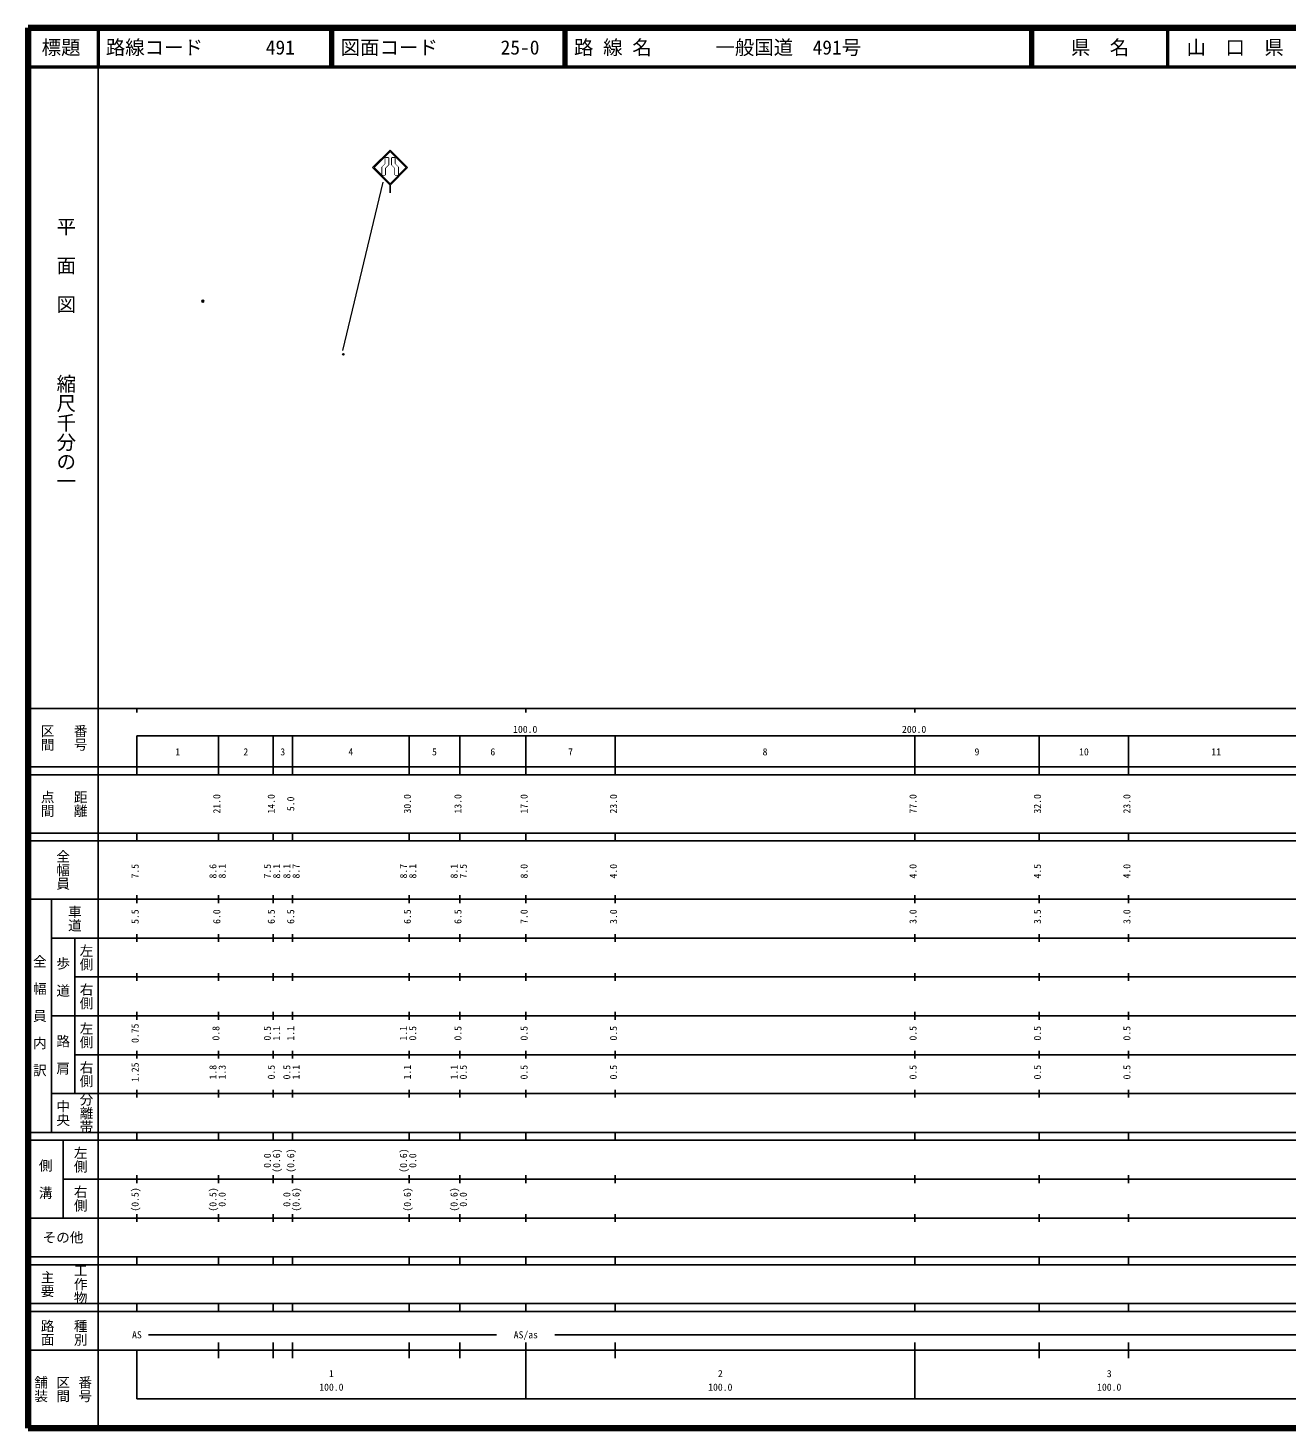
# Model space of a CAD drawing. Units: millimetres on the paper, with parts at other scales. Extents: x 40 to 680, y 20 to 380.
# Drawn here: x 40 to 363.7, y 20 to 380 of the extents above; entities that cross this region are included whole.
import ezdxf
from ezdxf.enums import TextEntityAlignment as Align

# ---------------------------------------------------------------- set-up
doc = ezdxf.new("R2010")
doc.units = ezdxf.units.MM
doc.header["$PDMODE"] = 32
doc.header["$PDSIZE"] = 0.5
for name, color, linetype, lineweight in [('M-BGD', 7, 'Continuous', 13), ('M-BGD-EXST', 7, 'Continuous', 25), ('M-BGD-HTXT', 7, 'Continuous', 13), ('M-BMK-SRVR', 7, 'Continuous', 25), ('M-TTL', 2, 'Continuous', 140), ('M-TTL-LINE', 7, 'Continuous', 50)]:
    doc.layers.add(name, color=color, linetype=linetype, lineweight=lineweight)
doc.layers.add('M-BMK', color=6, linetype='Continuous')
doc.layers.add('M-TTL-TXT', color=7, linetype='Continuous')
doc.styles.add('@ＭＳ ゴシック', font='')
doc.styles.add('ＭＳ ゴシック', font='')
doc.styles.get('@ＭＳ ゴシック').set_extended_font_data('@MS Gothic')
doc.styles.get('ＭＳ ゴシック').set_extended_font_data('MS Gothic')

msp = doc.modelspace()

# ---------------------------------------------------------------- linework, layer by layer
at = {"layer": 'M-BGD'}
msp.add_circle((121.079, 296.114), 0.2, dxfattribs=at)
at = {"layer": 'M-BGD-EXST'}
for p, q in [((128.609, 344.098), (133.109, 348.598)), ((128.963, 344.098), (133.109, 348.244)), ((131.9, 346.597), (131.9, 345.086)), ((131.9, 346.597), (132.65, 346.597)), ((132.65, 346.597), (132.65, 344.775)), ((137.61, 344.097), (133.109, 348.598)), ((137.256, 344.097), (133.109, 348.244)), ((133.567, 346.597), (133.567, 344.775)), ((133.567, 346.597), (134.317, 346.597)), ((134.317, 346.597), (134.317, 345.086)), ((128.609, 344.098), (133.109, 339.597)), ((128.963, 344.098), (133.109, 339.95)), ((131.067, 344.252), (131.9, 345.086)), ((131.067, 344.252), (131.067, 342.234)), ((131.067, 342.234), (131.817, 342.234)), ((131.817, 343.942), (132.65, 344.775)), ((131.817, 343.942), (131.817, 342.234)), ((133.109, 339.95), (137.256, 344.097)), ((133.11, 339.597), (137.61, 344.097)), ((134.4, 343.942), (133.567, 344.775)), ((135.15, 344.252), (134.317, 345.086)), ((134.4, 343.942), (134.4, 342.234)), ((134.4, 342.234), (135.15, 342.234)), ((135.15, 344.252), (135.15, 342.234)), ((133.109, 339.597), (133.109, 337.597))]:
    msp.add_line(p, q, dxfattribs=at)
at = {"layer": 'M-BGD-HTXT'}
msp.add_line((120.97, 297.061), (131.352, 340.342), dxfattribs=at)
at = {"layer": 'M-BMK'}
msp.add_point((84.966, 309.755), dxfattribs=at)
at = {"layer": 'M-BMK-SRVR'}
for p, q in [((58, 370), (58, 20)), ((40, 205), (579, 205)), ((68, 205), (68, 204)), ((168, 205), (168, 204)), ((268, 205), (268, 204)), ((68, 198), (579, 198)), ((68, 198), (68, 188)), ((89, 188), (89, 198)), ((103, 188), (103, 198)), ((108, 188), (108, 198)), ((138, 188), (138, 198)), ((151, 188), (151, 198)), ((168, 188), (168, 198)), ((191, 188), (191, 198)), ((268, 188), (268, 198)), ((300, 188), (300, 198)), ((323, 188), (323, 198)), ((40, 190), (579, 190)), ((40, 188), (579, 188)), ((40, 173), (579, 173)), ((68, 171), (68, 173)), ((89, 171), (89, 173)), ((103, 171), (103, 173)), ((108, 171), (108, 173)), ((138, 171), (138, 173)), ((151, 171), (151, 173)), ((168, 171), (168, 173)), ((191, 171), (191, 173)), ((268, 171), (268, 173)), ((300, 171), (300, 173)), ((323, 171), (323, 173)), ((40, 171), (579, 171)), ((40, 156), (579, 156)), ((46, 96), (46, 156)), ((68, 155), (68, 157)), ((89, 155), (89, 157)), ((103, 155), (103, 157)), ((108, 155), (108, 157)), ((138, 155), (138, 157)), ((151, 155), (151, 157)), ((168, 155), (168, 157)), ((191, 155), (191, 157)), ((268, 155), (268, 157)), ((300, 155), (300, 157)), ((323, 155), (323, 157)), ((46, 146), (579, 146)), ((52, 146), (52, 106)), ((68, 145), (68, 147)), ((89, 145), (89, 147)), ((103, 145), (103, 147)), ((108, 145), (108, 147)), ((138, 145), (138, 147)), ((151, 145), (151, 147)), ((168, 145), (168, 147)), ((191, 145), (191, 147)), ((268, 145), (268, 147)), ((300, 145), (300, 147)), ((323, 145), (323, 147)), ((68, 135), (68, 137)), ((89, 135), (89, 137)), ((103, 135), (103, 137)), ((108, 135), (108, 137)), ((138, 135), (138, 137)), ((151, 135), (151, 137)), ((168, 135), (168, 137)), ((191, 135), (191, 137)), ((268, 135), (268, 137)), ((300, 135), (300, 137)), ((323, 135), (323, 137)), ((52, 136), (579, 136)), ((46, 126), (579, 126)), ((68, 125), (68, 127)), ((89, 125), (89, 127)), ((103, 125), (103, 127)), ((108, 125), (108, 127)), ((138, 125), (138, 127)), ((151, 125), (151, 127)), ((168, 125), (168, 127)), ((191, 125), (191, 127)), ((268, 125), (268, 127)), ((300, 125), (300, 127)), ((323, 125), (323, 127)), ((52, 116), (579, 116)), ((68, 115), (68, 117)), ((89, 115), (89, 117)), ((103, 115), (103, 117)), ((108, 115), (108, 117)), ((138, 115), (138, 117)), ((151, 115), (151, 117)), ((168, 115), (168, 117)), ((191, 115), (191, 117)), ((268, 115), (268, 117)), ((300, 115), (300, 117)), ((323, 115), (323, 117)), ((46, 106), (579, 106)), ((68, 105), (68, 107)), ((89, 105), (89, 107)), ((103, 105), (103, 107)), ((108, 105), (108, 107)), ((138, 105), (138, 107)), ((151, 105), (151, 107)), ((168, 105), (168, 107)), ((191, 105), (191, 107)), ((268, 105), (268, 107)), ((300, 105), (300, 107)), ((323, 105), (323, 107)), ((40, 96), (579, 96)), ((40, 94), (579, 94)), ((49, 94), (49, 74)), ((68, 94), (68, 96)), ((89, 94), (89, 96)), ((103, 94), (103, 96)), ((108, 94), (108, 96)), ((138, 94), (138, 96)), ((151, 94), (151, 96)), ((168, 94), (168, 96)), ((191, 94), (191, 96)), ((268, 94), (268, 96)), ((300, 94), (300, 96)), ((323, 94), (323, 96)), ((49, 84), (579, 84)), ((68, 83), (68, 85)), ((89, 83), (89, 85)), ((103, 83), (103, 85)), ((108, 83), (108, 85)), ((138, 83), (138, 85)), ((151, 83), (151, 85)), ((168, 83), (168, 85)), ((191, 83), (191, 85)), ((268, 83), (268, 85)), ((300, 83), (300, 85)), ((323, 83), (323, 85)), ((40, 74), (579, 74)), ((68, 73), (68, 75)), ((89, 73), (89, 75)), ((103, 73), (103, 75)), ((108, 73), (108, 75)), ((138, 73), (138, 75)), ((151, 73), (151, 75)), ((168, 73), (168, 75)), ((191, 73), (191, 75)), ((268, 73), (268, 75)), ((300, 73), (300, 75)), ((323, 73), (323, 75)), ((40, 64), (579, 64)), ((40, 62), (579, 62)), ((68, 62), (68, 64)), ((89, 62), (89, 64)), ((103, 62), (103, 64)), ((108, 62), (108, 64)), ((138, 62), (138, 64)), ((151, 62), (151, 64)), ((168, 62), (168, 64)), ((191, 62), (191, 64)), ((268, 62), (268, 64)), ((300, 62), (300, 64)), ((323, 62), (323, 64)), ((40, 52), (579, 52)), ((68, 50), (68, 52)), ((89, 50), (89, 52)), ((103, 50), (103, 52)), ((108, 50), (108, 52)), ((138, 50), (138, 52)), ((151, 50), (151, 52)), ((168, 50), (168, 52)), ((191, 50), (191, 52)), ((268, 50), (268, 52)), ((300, 50), (300, 52)), ((323, 50), (323, 52)), ((40, 50), (579, 50)), ((71, 44), (160.5, 44)), ((175.5, 44), (547, 44)), ((40, 40), (579, 40)), ((68, 40), (68, 27.5)), ((89, 38), (89, 42)), ((103, 38), (103, 42)), ((108, 38), (108, 42)), ((138, 38), (138, 42)), ((151, 38), (151, 42)), ((168, 27.5), (168, 42)), ((191, 38), (191, 42)), ((268, 27.5), (268, 42)), ((300, 38), (300, 42)), ((323, 38), (323, 42)), ((68, 27.5), (579, 27.5))]:
    msp.add_line(p, q, dxfattribs=at)
at = {"layer": 'M-TTL'}
for p, q in [((40, 380), (40, 20)), ((680, 380), (40, 380)), ((40, 20), (680, 20))]:
    msp.add_line(p, q, dxfattribs=at)
at = {"layer": 'M-TTL-LINE'}
for p, q in [((58, 380), (58, 370)), ((117.75, 380), (117.75, 370)), ((118.25, 380), (118.25, 370)), ((177.75, 380), (177.75, 370)), ((178.25, 380), (178.25, 370)), ((297.75, 380), (297.75, 370)), ((298.25, 380), (298.25, 370)), ((333, 380), (333, 370)), ((40, 370), (680, 370))]:
    msp.add_line(p, q, dxfattribs=at)

# ---------------------------------------------------------------- texts
at = {"layer": 'M-BMK-SRVR', "style": '@ＭＳ ゴシック'}
for s, p in [('平  面  図', (49.777, 306.475)), ('縮尺千分の一', (49.777, 261.03))]:
    msp.add_text(s, height=3.666, rotation=270, dxfattribs=at).set_placement(p, align=Align.MIDDLE_RIGHT)
for s, p in [('区間', (45, 197.5)), ('番号', (53.5, 197.5)), ('点間', (45, 180.5)), ('距離', (53.5, 180.5)), ('全幅員', (49, 163.5)), ('車道', (52, 151)), ('左側', (55, 141)), ('全\u3000幅\u3000員\u3000内\u3000訳', (43, 126)), ('歩\u3000道', (49, 136)), ('右側', (55, 131)), ('左側', (55, 121)), ('路\u3000肩', (49, 116)), ('右側', (55, 111)), ('分離帯', (55, 101)), ('中央', (49, 101)), ('左側', (53.5, 89)), ('側\u3000溝', (44.5, 84)), ('右側', (53.5, 79)), ('工作物', (53.5, 57)), ('主要', (45, 57)), ('路面', (45, 44.5)), ('種別', (53.5, 44.5)), ('舗装', (43.333, 30)), ('区間', (49, 30)), ('番号', (54.667, 30))]:
    msp.add_text(s, height=2.566, rotation=270, dxfattribs=at).set_placement(p, align=Align.MIDDLE_CENTER)
at = {"layer": 'M-BMK-SRVR', "style": 'ＭＳ ゴシック'}
for s, p in [('100.0', (167.844, 198.195)), ('200.0', (267.844, 198.195)), ('1', (78.5, 192.405)), ('2', (96, 192.405)), ('3', (105.5, 192.405)), ('4', (123, 192.405)), ('5', (144.5, 192.405)), ('6', (159.5, 192.405)), ('7', (179.5, 192.405)), ('8', (229.5, 192.405)), ('9', (284, 192.405)), ('10', (311.5, 192.405)), ('11', (345.5, 192.405)), ('AS', (68, 42.5)), ('AS/as', (168, 42.5)), ('1', (118, 32.523)), ('2', (218, 32.523)), ('3', (318, 32.523)), ('100.0', (118, 29.033)), ('100.0', (218, 29.033)), ('100.0', (318, 29.033))]:
    msp.add_text(s, height=1.833, dxfattribs=at).set_placement(p, align=Align.BOTTOM_CENTER)
for s, p in [('21.0', (90, 180.5)), ('14.0', (104, 180.5)), ('5.0', (109, 180.5)), ('30.0', (139, 180.5)), ('13.0', (152, 180.5)), ('17.0', (169, 180.5)), ('23.0', (192, 180.5)), ('77.0', (269, 180.5)), ('32.0', (301, 180.5)), ('23.0', (324, 180.5)), ('7.5', (69, 163.174)), ('8.6', (89, 163.174)), ('8.1', (91.37, 163.174)), ('7.5', (103, 163.174)), ('8.1', (105.37, 163.174)), ('8.1', (108, 163.174)), ('8.7', (110.37, 163.174)), ('8.7', (138, 163.174)), ('8.1', (140.37, 163.174)), ('8.1', (151, 163.174)), ('7.5', (153.37, 163.174)), ('8.0', (169, 163.174)), ('4.0', (192, 163.174)), ('4.0', (269, 163.174)), ('4.5', (301, 163.174)), ('4.0', (324, 163.174)), ('5.5', (69, 151.5)), ('6.0', (90, 151.5)), ('6.5', (104, 151.5)), ('6.5', (109, 151.5)), ('6.5', (139, 151.5)), ('6.5', (152, 151.5)), ('7.0', (169, 151.5)), ('3.0', (192, 151.5)), ('3.0', (269, 151.5)), ('3.5', (301, 151.5)), ('3.0', (324, 151.5)), ('0.75', (69, 121.5)), ('0.8', (89.774, 121.5)), ('0.5', (103, 121.5)), ('1.1', (105.37, 121.5)), ('1.1', (109, 121.5)), ('1.1', (138, 121.5)), ('0.5', (140.37, 121.5)), ('0.5', (152, 121.5)), ('0.5', (169, 121.5)), ('0.5', (192, 121.5)), ('0.5', (269, 121.5)), ('0.5', (301, 121.5)), ('0.5', (324, 121.5)), ('1.25', (69, 111.5)), ('1.8', (89, 111.5)), ('1.3', (91.37, 111.5)), ('0.5', (104, 111.5)), ('0.5', (108, 111.5)), ('1.1', (110.37, 111.5)), ('1.1', (139, 111.5)), ('1.1', (151, 111.5)), ('0.5', (153.37, 111.5)), ('0.5', (169, 111.5)), ('0.5', (192, 111.5)), ('0.5', (269, 111.5)), ('0.5', (301, 111.5)), ('0.5', (324, 111.5)), ('0.0', (103, 88.764)), ('(0.6)', (105.37, 88.764)), ('(0.6)', (109, 88.764)), ('(0.6)', (138, 88.764)), ('0.0', (140.37, 88.764)), ('(0.5)', (69, 78.764)), ('(0.5)', (89, 78.764)), ('0.0', (91.37, 78.764)), ('0.0', (108, 78.764)), ('(0.6)', (110.37, 78.764)), ('(0.6)', (139, 78.764)), ('(0.6)', (151, 78.764)), ('0.0', (153.37, 78.764))]:
    msp.add_text(s, height=1.833, rotation=90, dxfattribs=at).set_placement(p, align=Align.BOTTOM_CENTER)
msp.add_text('その他', height=2.566, dxfattribs=at).set_placement((49, 69), align=Align.MIDDLE_CENTER)
at = {"layer": 'M-TTL-TXT', "style": 'ＭＳ ゴシック'}
for s, p in [('標題', (48.5, 375)), ('県\u3000名', (315.625, 375)), ('山\u3000口\u3000県', (350.375, 375))]:
    msp.add_text(s, height=3.666, dxfattribs=at).set_placement(p, align=Align.MIDDLE_CENTER)
for s, p in [('路線コード', (60, 375)), ('491', (101.142, 375)), ('図面コード', (120.38, 375)), ('25-0', (161.521, 375)), ('路 線 名', (180.38, 375)), ('一般国道\u3000491号', (216.734, 375))]:
    msp.add_text(s, height=3.666, dxfattribs=at).set_placement(p, align=Align.MIDDLE_LEFT)

# ---------------------------------------------------------------- next in the draw order: wipeouts: each hides what was drawn before it
msp.add_wipeout([(131.067, 342.234), (131.067, 344.252), (131.9, 345.086), (131.9, 346.597), (132.65, 346.597), (132.65, 344.775), (131.817, 343.942), (131.817, 342.234)])

# ---------------------------------------------------------------- next in the draw order: wipeouts: each hides what was drawn before it
msp.add_wipeout([(133.567, 346.597), (134.317, 346.597), (134.317, 345.086), (135.15, 344.252), (135.15, 342.234), (134.4, 342.234), (134.4, 343.942), (133.567, 344.775)])

doc.saveas('drawing.dxf')
